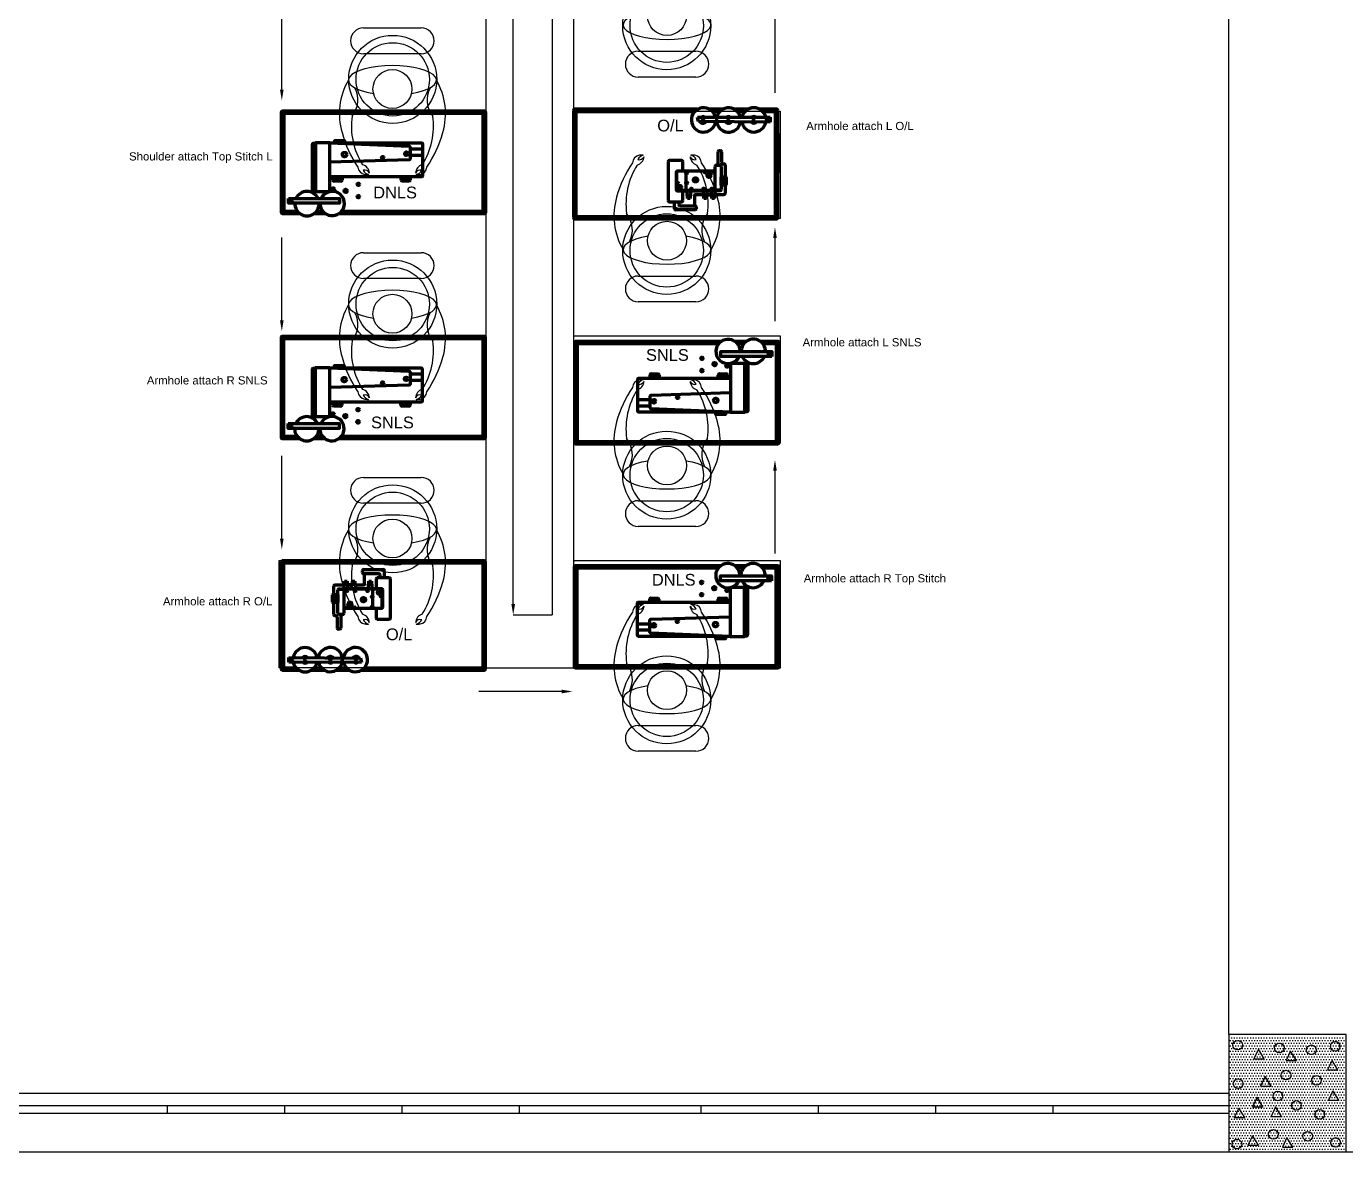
# Model space of a CAD drawing. Header units: feet. Extents: x 200 to 992, y 45 to 257.
# Drawn here: x 220.81 to 243.31, y 87.88 to 107.07 of the extents above; entities that cross this region are included whole.
import ezdxf

# ---------------------------------------------------------------- set-up
doc = ezdxf.new("R2010")
doc.units = ezdxf.units.FT
doc.header["$MEASUREMENT"] = 0
for name, color, linetype in [('assembly operations', 80, 'Continuous'), ('beampillar', 80, 'Continuous'), ('dimension', 100, 'Continuous'), ('hatch pillar', 20, 'Continuous'), ('machines', 21, 'Continuous'), ('ol mc', 190, 'Continuous'), ('prep side', 220, 'Continuous'), ('shank', 77, 'Continuous'), ('wall', 24, 'Continuous'), ('windows', 241, 'Continuous')]:
    doc.layers.add(name, color=color, linetype=linetype)
doc.styles.get("Standard").update_dxf_attribs({"font": 'arial.ttf'})

# ---------------------------------------------------------------- blocks, each defined once
blk = doc.blocks.new('snls block')
at = {"layer": 'machines', "linetype": 'ByBlock', "lineweight": 100}
for p, q in [((54.586, 84.152), (54.586, 84.133)), ((54.586, 84.152), (54.605, 84.152)), ((54.607, 84.133), (54.605, 84.152)), ((54.888, 84.077), (54.681, 84.077)), ((54.889, 83.97), (54.681, 83.97)), ((53.361, 83.553), (53.361, 83.605)), ((53.361, 83.605), (53.517, 83.605)), ((53.378, 83.57), (53.378, 83.605)), ((53.497, 83.533), (53.382, 83.533)), ((53.48, 83.549), (53.398, 83.549)), ((53.501, 83.605), (53.501, 83.57)), ((53.517, 83.605), (53.517, 83.553)), ((54.524, 83.553), (54.524, 83.605)), ((54.524, 83.605), (54.681, 83.605)), ((54.541, 83.57), (54.541, 83.605)), ((54.66, 83.533), (54.545, 83.533)), ((54.643, 83.549), (54.562, 83.549)), ((54.664, 83.605), (54.664, 83.57)), ((54.681, 83.605), (54.681, 83.553))]:
    blk.add_line(p, q, dxfattribs=at)
for points in [[(53.469, 82.981), (55.947, 82.981, 0.414214), (55.968, 83.002), (55.968, 84.703, 0.414214), (55.947, 84.724), (52.502, 84.724, 0.414214), (52.482, 84.703), (52.482, 83.002, 0.414214), (52.502, 82.981), (52.798, 82.981)], [(53.513, 83.023), (55.905, 83.023, 0.414214), (55.926, 83.043), (55.926, 84.662, 0.414214), (55.905, 84.683), (52.544, 84.683, 0.414214), (52.523, 84.662), (52.523, 83.043, 0.414214), (52.544, 83.023), (52.755, 83.023)]]:
    blk.add_lwpolyline(points, format="xyb", dxfattribs=at)
for points in [[(53.063, 83.355), (53.037, 83.355, -0.414214), (53.016, 83.375), (53.016, 84.161, -0.414214), (53.037, 84.182), (53.063, 84.182)], [(53.312, 84.185), (53.063, 84.185), (53.063, 83.355), (53.291, 83.355, 0.414214), (53.312, 83.375)], [(53.312, 84.185), (54.661, 84.131, -0.402601), (54.681, 84.11), (54.681, 83.914, -0.405445), (54.661, 83.893), (53.312, 83.853)], [(53.312, 84.185), (54.868, 84.185, -0.414214), (54.889, 84.164), (54.889, 83.624, -0.414214), (54.868, 83.604), (53.312, 83.604)]]:
    blk.add_lwpolyline(points, format="xyb", close=True, dxfattribs=at)
for points in [[(53.557, 84.185), (53.392, 84.185), (53.392, 84.225), (53.557, 84.225)], [(53.505, 84.185), (53.404, 84.185), (53.404, 84.222), (53.505, 84.222)], [(52.603, 83.237), (53.474, 83.237), (53.474, 83.154), (52.603, 83.154)], [(52.603, 83.237), (53.474, 83.237), (53.474, 83.154), (52.603, 83.154)]]:
    blk.add_lwpolyline(points, close=True, dxfattribs=at)
for points in [[(53.085, 83.023), (53.186, 83.023)], [(53.042, 82.981), (53.23, 82.981)]]:
    blk.add_lwpolyline(points, dxfattribs=at)
for centre, radius in [((53.56, 83.986), 0.0369), ((54.212, 83.931), 0.0196), ((54.613, 83.999), 0.0303), ((53.796, 83.476), 0.0206), ((53.366, 83.399), 0.0206), ((53.58, 83.365), 0.0285), ((53.796, 83.267), 0.0206), ((52.644, 83.202), 0.0219), ((52.644, 83.202), 0.0219)]:
    blk.add_circle(centre, radius, dxfattribs=at)
for centre, radius, start, end in [((53.382, 83.553), 0.0208, 180, 270), ((53.398, 83.57), 0.0208, 180, 270), ((53.48, 83.57), 0.0208, 270, 0), ((53.497, 83.553), 0.0208, 270, 0), ((54.545, 83.553), 0.0208, 180, 270), ((54.562, 83.57), 0.0208, 180, 270), ((54.643, 83.57), 0.0208, 270, 0), ((54.66, 83.553), 0.0208, 270, 0), ((52.92, 83.149), 0.207, 25.1747, 154.8253), ((53.35, 83.151), 0.207, 179.1324, 155.4718), ((52.92, 83.149), 0.207, 178.5457, 1.4543)]:
    blk.add_arc(centre, radius, start, end, dxfattribs=at)
blk = doc.blocks.new('OVERLOCK')
at = {"layer": 'machines', "linetype": 'ByBlock', "lineweight": 100}
for p, q in [((108.865, 59.356), (108.865, 58.593)), ((112.33, 59.376), (108.886, 59.376)), ((108.907, 59.314), (108.907, 58.636)), ((112.289, 59.335), (108.927, 59.335)), ((110.255, 59.173), (110.255, 59.204)), ((110.275, 59.225), (110.34, 59.225)), ((110.34, 59.225), (110.605, 59.225)), ((110.625, 59.204), (110.625, 59.085)), ((112.31, 57.571), (112.31, 59.314)), ((112.351, 57.53), (112.351, 59.356)), ((109.763, 58.802), (109.763, 58.944)), ((109.783, 58.965), (109.869, 58.965)), ((109.869, 58.965), (109.899, 58.965)), ((109.899, 58.965), (109.939, 58.965)), ((109.939, 58.898), (109.939, 58.978)), ((109.997, 58.978), (109.939, 58.978)), ((109.997, 58.97), (109.939, 58.97)), ((109.946, 58.978), (109.946, 59.028)), ((109.946, 59.028), (109.99, 59.028)), ((109.99, 58.978), (109.946, 58.978)), ((109.955, 58.978), (109.955, 59.028)), ((109.964, 58.978), (109.964, 59.028)), ((109.972, 58.978), (109.972, 59.028)), ((109.981, 58.978), (109.981, 59.028)), ((109.99, 59.028), (109.99, 58.978)), ((109.997, 58.978), (109.997, 58.898)), ((109.997, 58.965), (110.05, 58.965)), ((109.997, 58.965), (110.074, 58.965)), ((110.074, 58.965), (109.997, 58.965)), ((110.074, 58.898), (110.074, 58.978)), ((110.132, 58.978), (110.074, 58.978)), ((110.132, 58.97), (110.074, 58.97)), ((110.081, 58.978), (110.081, 59.028)), ((110.081, 59.028), (110.125, 59.028)), ((110.125, 58.978), (110.081, 58.978)), ((110.09, 58.978), (110.09, 59.028)), ((110.097, 58.978), (110.097, 59.028)), ((110.104, 58.978), (110.104, 59.028)), ((110.111, 58.978), (110.111, 59.028)), ((110.118, 58.978), (110.118, 59.028)), ((110.125, 59.028), (110.125, 58.978)), ((110.132, 58.978), (110.132, 58.898)), ((110.132, 58.965), (110.219, 58.965)), ((110.219, 58.965), (110.277, 58.965)), ((110.533, 59.152), (110.275, 59.152)), ((110.277, 58.965), (110.28, 58.965)), ((110.288, 58.985), (110.288, 59.152)), ((110.288, 58.985), (110.288, 58.973)), ((110.354, 58.898), (110.354, 58.978)), ((110.412, 58.978), (110.354, 58.978)), ((110.412, 58.97), (110.354, 58.97)), ((110.36, 58.978), (110.36, 59.028)), ((110.36, 59.028), (110.404, 59.028)), ((110.404, 58.978), (110.36, 58.978)), ((110.366, 58.978), (110.366, 59.028)), ((110.373, 58.978), (110.373, 59.028)), ((110.381, 58.978), (110.381, 59.028)), ((110.389, 58.978), (110.389, 59.028)), ((110.397, 58.978), (110.397, 59.028)), ((110.404, 59.028), (110.404, 58.978)), ((110.412, 58.978), (110.412, 58.898)), ((110.484, 59.064), (110.484, 58.898)), ((110.712, 59.085), (110.505, 59.085)), ((110.545, 59.085), (110.505, 59.085)), ((110.554, 59.085), (110.554, 59.132)), ((110.733, 58.4), (110.733, 59.064)), ((109.744, 58.671), (109.744, 58.794)), ((109.752, 58.802), (109.83, 58.802)), ((109.796, 58.796), (109.779, 58.796)), ((109.796, 58.787), (109.779, 58.787)), ((109.796, 58.776), (109.779, 58.776)), ((109.796, 58.765), (109.779, 58.765)), ((109.796, 58.754), (109.779, 58.754)), ((109.796, 58.744), (109.779, 58.744)), ((109.796, 58.732), (109.779, 58.732)), ((109.78, 58.662), (109.78, 58.802)), ((109.796, 58.72), (109.78, 58.72)), ((109.796, 58.709), (109.78, 58.709)), ((109.796, 58.662), (109.796, 58.802)), ((109.83, 58.482), (109.83, 58.877)), ((109.83, 58.802), (109.83, 58.662)), ((109.851, 58.898), (109.934, 58.898)), ((109.851, 58.89), (109.934, 58.89)), ((110.577, 58.898), (109.934, 58.898)), ((109.934, 58.898), (109.934, 58.566)), ((109.934, 58.898), (109.934, 58.482)), ((110.59, 58.89), (109.934, 58.89)), ((109.997, 58.898), (109.939, 58.898)), ((110.132, 58.898), (110.074, 58.898)), ((110.484, 58.898), (110.164, 58.898)), ((110.412, 58.898), (110.354, 58.898)), ((110.405, 58.758), (110.405, 58.764)), ((110.412, 58.898), (110.412, 58.899)), ((110.412, 58.899), (110.412, 58.899)), ((110.412, 58.899), (110.412, 58.898)), ((110.412, 58.898), (110.412, 58.898)), ((110.413, 58.772), (110.432, 58.772)), ((110.432, 58.75), (110.413, 58.75)), ((110.432, 58.566), (110.432, 58.898)), ((110.432, 58.772), (110.432, 58.75)), ((110.59, 58.57), (110.59, 58.894)), ((110.598, 58.587), (110.598, 58.877)), ((108.865, 57.922), (108.865, 58.593)), ((108.907, 58.636), (108.907, 57.878)), ((109.83, 58.662), (109.752, 58.662)), ((109.763, 58.458), (109.763, 58.662)), ((109.796, 58.672), (109.779, 58.672)), ((109.796, 58.696), (109.78, 58.696)), ((109.797, 58.684), (109.78, 58.684)), ((109.796, 58.662), (109.78, 58.662)), ((109.934, 58.566), (110.577, 58.566)), ((109.944, 58.566), (109.944, 58.581)), ((109.971, 58.566), (109.944, 58.566)), ((109.952, 58.589), (109.963, 58.589)), ((109.971, 58.581), (109.971, 58.566)), ((110.098, 58.566), (110.098, 58.581)), ((110.125, 58.566), (110.098, 58.566)), ((110.106, 58.589), (110.117, 58.589)), ((110.125, 58.581), (110.125, 58.566)), ((110.405, 58.588), (110.405, 58.594)), ((110.413, 58.602), (110.432, 58.602)), ((110.432, 58.58), (110.413, 58.58)), ((110.432, 58.602), (110.432, 58.58)), ((110.484, 58.566), (110.484, 58.4)), ((109.803, 58.437), (109.783, 58.437)), ((109.824, 58.233), (109.824, 58.416)), ((109.913, 58.461), (109.851, 58.461)), ((109.885, 58.461), (109.885, 58.233)), ((110.505, 58.379), (110.712, 58.379)), ((109.864, 58.212), (109.844, 58.212)), ((108.865, 57.922), (108.865, 57.53)), ((108.907, 57.878), (108.907, 57.571)), ((108.995, 57.728), (110.217, 57.717)), ((108.995, 57.645), (108.995, 57.728)), ((110.235, 57.641), (108.995, 57.645)), ((110.217, 57.717), (110.235, 57.641)), ((108.886, 57.509), (109.172, 57.509)), ((108.927, 57.55), (109.121, 57.55)), ((109.378, 57.509), (109.605, 57.509)), ((109.429, 57.55), (109.552, 57.55)), ((109.803, 57.509), (110.032, 57.509)), ((109.857, 57.55), (109.979, 57.55)), ((110.232, 57.509), (112.33, 57.509)), ((110.285, 57.55), (112.289, 57.55))]:
    blk.add_line(p, q, dxfattribs=at)
for centre, radius in [((109.99, 58.869), 0.0143), ((110.132, 58.869), 0.0143), ((110.269, 58.712), 0.0357), ((110.269, 58.712), 0.0143), ((110.339, 58.869), 0.0143), ((110.532, 58.834), 0.0271), ((110.569, 58.774), 0.0157), ((110.039, 58.635), 0.0357), ((110.039, 58.635), 0.0143), ((109.036, 57.692), 0.0219), ((109.275, 57.691), 0.0106), ((109.705, 57.691), 0.0106), ((110.143, 57.691), 0.0106)]:
    blk.add_circle(centre, radius, dxfattribs=at)
for centre, radius, start, end in [((108.886, 59.356), 0.0208, 90, 180), ((108.927, 59.314), 0.0208, 90, 180), ((110.275, 59.204), 0.0208, 90, 180), ((110.275, 59.173), 0.0208, 180, 270), ((110.605, 59.204), 0.0208, 0, 90), ((112.289, 59.314), 0.0208, 0, 90), ((112.33, 59.356), 0.0208, 0, 90), ((109.783, 58.944), 0.0208, 90, 180), ((110.28, 58.973), 0.0083, 270, 0), ((110.505, 59.064), 0.0208, 90, 180), ((110.533, 59.132), 0.0208, 0, 90), ((110.712, 59.064), 0.0208, 0, 90), ((109.752, 58.794), 0.0083, 90, 180), ((109.851, 58.877), 0.0208, 90, 180), ((109.851, 58.894), 0.00415, 90, 270), ((110.413, 58.764), 0.0083, 90, 180), ((110.413, 58.758), 0.0083, 180, 270), ((110.577, 58.877), 0.0208, 0, 90), ((109.752, 58.671), 0.0083, 180, 270), ((109.952, 58.581), 0.0083, 90, 180), ((109.963, 58.581), 0.0083, 360, 90), ((110.106, 58.581), 0.0083, 90, 180), ((110.117, 58.581), 0.0083, 360, 90), ((110.413, 58.594), 0.0083, 90, 180), ((110.413, 58.588), 0.0083, 180, 270), ((110.577, 58.587), 0.0208, 270, 0), ((109.783, 58.458), 0.0208, 180, 270), ((109.803, 58.416), 0.0208, 0, 90), ((109.851, 58.482), 0.0208, 180, 270), ((109.913, 58.482), 0.0208, 270, 0), ((110.505, 58.4), 0.0208, 180, 270), ((110.712, 58.4), 0.0208, 270, 0), ((109.844, 58.233), 0.0208, 180, 270), ((109.864, 58.233), 0.0208, 270, 0), ((109.275, 57.689), 0.207, 10.6443, 169.3557), ((109.704, 57.691), 0.207, 193.0338, 169.952), ((110.132, 57.691), 0.207, 193.5126, 171.9418), ((109.275, 57.689), 0.207, 192.4324, 347.5676), ((109.275, 57.689), 0.0558, 39.6735, 139.3583), ((109.275, 57.689), 0.0558, 234.3539, 305.347), ((109.705, 57.691), 0.0558, 33.2329, 145.7988), ((109.705, 57.691), 0.0558, 239.0419, 300.6589), ((110.143, 57.691), 0.0558, 28.7799, 150.2519), ((110.143, 57.691), 0.0558, 241.4151, 298.2857), ((108.886, 57.53), 0.0208, 180, 270), ((108.927, 57.571), 0.0208, 180, 270), ((112.289, 57.571), 0.0208, 270, 0), ((112.33, 57.53), 0.0208, 270, 0)]:
    blk.add_arc(centre, radius, start, end, dxfattribs=at)
blk = doc.blocks.new('sewing line')
blk.add_line((-144.50379, 2.03551), (-143.00379, 2.03551))
for points in [[(-143.00379, 2.03551), (-143.00379, 65.14488), (-144.50379, 65.14488), (-144.50379, 2.03551)], [(-146.58825, 12.94352), (-145.60395, 12.94352)], [(-145.60395, 12.50419), (-146.58825, 12.50419)], [(-141.90364, 12.5462), (-140.91934, 12.5462)], [(-140.91934, 12.10687), (-141.90364, 12.10687)], [(-146.58825, 9.11352), (-145.60395, 9.11352)], [(-145.60395, 8.67419), (-146.58825, 8.67419)], [(-141.90364, 8.7162), (-140.91934, 8.7162)], [(-140.91934, 8.27687), (-141.90364, 8.27687)], [(-146.58825, 5.28352), (-145.60395, 5.28352)], [(-145.60395, 4.84419), (-146.58825, 4.84419)], [(-141.90364, 4.8862), (-140.91934, 4.8862)], [(-140.91934, 4.44687), (-141.90364, 4.44687)], [(-141.90364, 1.0562), (-140.91934, 1.0562)], [(-140.91934, 0.61687), (-141.90364, 0.61687)]]:
    blk.add_lwpolyline(points)
at = {"linetype": 'ByBlock', "lineweight": -2}
for points in [[(-147.98115, 11.89379), (-147.98115, 13.30725)], [(-139.57244, 13.2525), (-139.57244, 11.83904)], [(-147.98115, 7.96126), (-147.98115, 9.37472)], [(-139.57244, 9.3617), (-139.57244, 7.94825)], [(-147.98115, 4.2401), (-147.98115, 5.65355)], [(-139.57244, 5.39957), (-139.57244, 3.98612)], [(-143.20924, 1.63492), (-144.6227, 1.63492)]]:
    blk.add_lwpolyline(points, dxfattribs=at)
for points in [[(-143.00379, 11.52488), (-139.48316, 11.52488), (-139.48316, 9.69481), (-143.00379, 9.69481)], [(-143.00379, 7.69488), (-139.48316, 7.69488), (-139.48316, 5.86481), (-143.00379, 5.86481)], [(-144.50379, 2.03551), (-148.02443, 2.03551), (-148.02443, 3.86558), (-144.50379, 3.86558)], [(-143.00379, 3.86488), (-139.48316, 3.86488), (-139.48316, 2.03481), (-143.00379, 2.03481)]]:
    blk.add_lwpolyline(points, close=True)
for centre, radius in [((-141.41764, 12.98245), 0.75), ((-141.41764, 12.98245), 0.625), ((-141.41276, 13.14764), 0.3314), ((-146.08995, 12.06793), 0.75), ((-146.08995, 12.06793), 0.625), ((-146.09483, 11.90275), 0.3314), ((-141.41764, 9.15245), 0.75), ((-141.41764, 9.15245), 0.625), ((-141.41276, 9.31764), 0.3314), ((-146.08995, 8.23793), 0.75), ((-146.08995, 8.23793), 0.625), ((-146.09483, 8.07275), 0.3314), ((-141.41764, 5.32245), 0.75), ((-141.41764, 5.32245), 0.625), ((-141.41276, 5.48764), 0.3314), ((-146.08995, 4.40793), 0.75), ((-146.08995, 4.40793), 0.625), ((-146.09483, 4.24275), 0.3314), ((-141.41764, 1.49245), 0.75), ((-141.41764, 1.49245), 0.625), ((-141.41276, 1.65764), 0.3314)]:
    blk.add_circle(centre, radius)
for centre, radius, start, end in [((-146.58825, 12.72385), 0.21966, 90, 270), ((-145.60395, 12.72385), 0.21966, 270, 90), ((-141.90364, 12.32653), 0.21966, 90, 270), ((-140.91934, 12.32653), 0.21966, 270, 90), ((-145.87132, 11.48094), 1.12909, 149.566063, 196.497517), ((-147.12616, 11.71837), 0.44097, 321.008421, 27.632528), ((-145.0635, 11.71837), 0.44097, 152.367472, 218.991579), ((-146.31834, 11.48094), 1.12909, 343.502483, 30.433937), ((-145.56376, 11.2724), 1.23125, 172.133942, 212.405248), ((-146.6259, 11.2724), 1.23125, 327.594752, 7.866058), ((-145.09322, 11.66415), 1.92771, 195.151137, 214.435473), ((-147.09644, 11.66415), 1.92771, 325.564527, 344.848863), ((-146.54273, 10.58485), 0.14081, 184.390124, 259.877496), ((-146.64708, 10.45804), 0.16061, 4.787406, 74.171118), ((-145.54258, 10.45804), 0.16061, 105.828882, 175.212594), ((-145.64693, 10.58485), 0.14081, 280.122504, 355.609876), ((-140.41115, 9.55624), 1.92771, 145.564527, 164.848863), ((-140.88169, 9.94799), 1.23125, 147.594752, 187.866058), ((-141.86066, 10.63554), 0.14081, 100.122504, 175.609876), ((-141.96501, 10.76234), 0.16061, 285.828882, 355.212594), ((-141.78159, 10.6345), 0.1464, 104.680297, 152.481191), ((-141.88539, 10.78741), 0.08916, 253.018909, 334.439991), ((-141.83096, 10.05739), 0.71883, 89.022524, 94.34402), ((-140.94013, 10.78741), 0.08916, 205.560009, 286.981091), ((-140.86051, 10.76234), 0.16061, 184.787406, 254.171118), ((-140.99456, 10.05739), 0.71883, 85.65598, 90.977476), ((-141.04393, 10.6345), 0.1464, 27.518809, 75.319703), ((-140.96486, 10.63554), 0.14081, 4.390124, 79.877496), ((-141.94383, 9.94799), 1.23125, 352.133942, 32.405248), ((-142.41437, 9.55624), 1.92771, 15.151137, 34.435473), ((-146.56746, 10.43298), 0.08916, 25.560009, 106.981091), ((-146.46366, 10.58589), 0.1464, 207.518809, 255.319703), ((-146.51303, 11.163), 0.71883, 265.65598, 270.977476), ((-145.6222, 10.43298), 0.08916, 73.018909, 154.439991), ((-145.726, 10.58589), 0.1464, 284.680297, 332.481191), ((-145.67663, 11.163), 0.71883, 269.022524, 274.34402), ((-141.18924, 9.73945), 1.12909, 163.502483, 210.433937), ((-141.63627, 9.73945), 1.12909, 329.566063, 16.497517), ((-142.44409, 9.50202), 0.44097, 332.367472, 38.991579), ((-140.38143, 9.50202), 0.44097, 141.008421, 207.632528), ((-146.58825, 8.89385), 0.21966, 90, 270), ((-145.60395, 8.89385), 0.21966, 270, 90), ((-141.90364, 8.49653), 0.21966, 90, 270), ((-140.91934, 8.49653), 0.21966, 270, 90), ((-145.87132, 7.65094), 1.12909, 149.566063, 196.497517), ((-146.31834, 7.65094), 1.12909, 343.502483, 30.433937), ((-147.12616, 7.88837), 0.44097, 321.008421, 27.632528), ((-145.0635, 7.88837), 0.44097, 152.367472, 218.991579), ((-145.56376, 7.4424), 1.23125, 172.133942, 212.405248), ((-146.6259, 7.4424), 1.23125, 327.594752, 7.866058), ((-145.09322, 7.83415), 1.92771, 195.151137, 214.435473), ((-147.09644, 7.83415), 1.92771, 325.564527, 344.848863), ((-146.64708, 6.62804), 0.16061, 4.787406, 74.171118), ((-145.54258, 6.62804), 0.16061, 105.828882, 175.212594), ((-140.41115, 5.72624), 1.92771, 145.564527, 164.848863), ((-140.88169, 6.11799), 1.23125, 147.594752, 187.866058), ((-141.86066, 6.80554), 0.14081, 100.122504, 175.609876), ((-141.96501, 6.93234), 0.16061, 285.828882, 355.212594), ((-141.78159, 6.8045), 0.1464, 104.680297, 152.481191), ((-141.88539, 6.95741), 0.08916, 253.018909, 334.439991), ((-141.83096, 6.22739), 0.71883, 89.022524, 94.34402), ((-140.94013, 6.95741), 0.08916, 205.560009, 286.981091), ((-140.86051, 6.93234), 0.16061, 184.787406, 254.171118), ((-140.99456, 6.22739), 0.71883, 85.65598, 90.977476), ((-141.04393, 6.8045), 0.1464, 27.518809, 75.319703), ((-140.96486, 6.80554), 0.14081, 4.390124, 79.877496), ((-141.94383, 6.11799), 1.23125, 352.133942, 32.405248), ((-142.41437, 5.72624), 1.92771, 15.151137, 34.435473), ((-146.54273, 6.75485), 0.14081, 184.390124, 259.877496), ((-146.56746, 6.60298), 0.08916, 25.560009, 106.981091), ((-146.46366, 6.75589), 0.1464, 207.518809, 255.319703), ((-146.51303, 7.333), 0.71883, 265.65598, 270.977476), ((-145.6222, 6.60298), 0.08916, 73.018909, 154.439991), ((-145.726, 6.75589), 0.1464, 284.680297, 332.481191), ((-145.67663, 7.333), 0.71883, 269.022524, 274.34402), ((-145.64693, 6.75485), 0.14081, 280.122504, 355.609876), ((-141.18924, 5.90945), 1.12909, 163.502483, 210.433937), ((-141.63627, 5.90945), 1.12909, 329.566063, 16.497517), ((-142.44409, 5.67202), 0.44097, 332.367472, 38.991579), ((-140.38143, 5.67202), 0.44097, 141.008421, 207.632528), ((-146.58825, 5.06385), 0.21966, 90, 270), ((-145.60395, 5.06385), 0.21966, 270, 90), ((-141.90364, 4.66653), 0.21966, 90, 270), ((-140.91934, 4.66653), 0.21966, 270, 90), ((-145.87132, 3.82094), 1.12909, 149.566063, 196.497517), ((-146.31834, 3.82094), 1.12909, 343.502483, 30.433937), ((-147.12616, 4.05837), 0.44097, 321.008421, 27.632528), ((-145.0635, 4.05837), 0.44097, 152.367472, 218.991579), ((-145.56376, 3.6124), 1.23125, 172.133942, 212.405248), ((-146.6259, 3.6124), 1.23125, 327.594752, 7.866058), ((-145.09322, 4.00415), 1.92771, 195.151137, 214.435473), ((-147.09644, 4.00415), 1.92771, 325.564527, 344.848863), ((-146.64708, 2.79804), 0.16061, 4.787406, 74.171118), ((-145.54258, 2.79804), 0.16061, 105.828882, 175.212594), ((-140.41115, 1.89624), 1.92771, 145.564527, 164.848863), ((-140.88169, 2.28799), 1.23125, 147.594752, 187.866058), ((-141.86066, 2.97554), 0.14081, 100.122504, 175.609876), ((-141.96501, 3.10234), 0.16061, 285.828882, 355.212594), ((-141.78159, 2.9745), 0.1464, 104.680297, 152.481191), ((-141.88539, 3.12741), 0.08916, 253.018909, 334.439991), ((-141.83096, 2.39739), 0.71883, 89.022524, 94.34402), ((-140.94013, 3.12741), 0.08916, 205.560009, 286.981091), ((-140.86051, 3.10234), 0.16061, 184.787406, 254.171118), ((-140.99456, 2.39739), 0.71883, 85.65598, 90.977476), ((-141.04393, 2.9745), 0.1464, 27.518809, 75.319703), ((-140.96486, 2.97554), 0.14081, 4.390124, 79.877496), ((-141.94383, 2.28799), 1.23125, 352.133942, 32.405248), ((-142.41437, 1.89624), 1.92771, 15.151137, 34.435473), ((-146.54273, 2.92485), 0.14081, 184.390124, 259.877496), ((-146.56746, 2.77298), 0.08916, 25.560009, 106.981091), ((-146.46366, 2.92589), 0.1464, 207.518809, 255.319703), ((-146.51303, 3.503), 0.71883, 265.65598, 270.977476), ((-145.6222, 2.77298), 0.08916, 73.018909, 154.439991), ((-145.726, 2.92589), 0.1464, 284.680297, 332.481191), ((-145.67663, 3.503), 0.71883, 269.022524, 274.34402), ((-145.64693, 2.92485), 0.14081, 280.122504, 355.609876), ((-141.18924, 2.07945), 1.12909, 163.502483, 210.433937), ((-141.63627, 2.07945), 1.12909, 329.566063, 16.497517), ((-142.44409, 1.84202), 0.44097, 332.367472, 38.991579), ((-140.38143, 1.84202), 0.44097, 141.008421, 207.632528), ((-141.90364, 0.83653), 0.21966, 90, 270), ((-140.91934, 0.83653), 0.21966, 270, 90)]:
    blk.add_arc(centre, radius, start, end)
for centre, major_axis in [((-141.41276, 12.99751), (0.75, 0)), ((-146.09483, 12.05287), (-0.75, 0)), ((-141.41276, 9.16751), (0.75, 0)), ((-146.09483, 8.22287), (-0.75, 0)), ((-141.41276, 5.33751), (0.75, 0)), ((-146.09483, 4.39287), (-0.75, 0)), ((-141.41276, 1.50751), (0.75, 0))]:
    blk.add_ellipse(centre, major_axis=major_axis, ratio=0.33333333, start_param=2.01554376, end_param=7.4092342)
at = {"linetype": 'ByBlock'}
for points in [[(-147.95032, 11.89379), (-147.98115, 11.70879), (-148.01198, 11.89379)], [(-139.5416, 9.3617), (-139.57244, 9.5467), (-139.60327, 9.3617)], [(-147.95032, 7.96126), (-147.98115, 7.77626), (-148.01198, 7.96126)], [(-139.5416, 5.39957), (-139.57244, 5.58457), (-139.60327, 5.39957)], [(-147.95032, 4.2401), (-147.98115, 4.0551), (-148.01198, 4.2401)], [(-143.20924, 1.66575), (-143.02424, 1.63492), (-143.20924, 1.60409)]]:
    blk.add_solid(points, dxfattribs=at)
at = {"layer": 'dimension', "linetype": 'ByBlock', "lineweight": -2}
blk.add_line((-144.03531, 2.94031), (-143.85531, 2.94031), dxfattribs=at)
at = {"layer": 'dimension', "linetype": 'ByBlock'}
blk.add_line((-143.85531, 2.94031), (-143.37074, 2.94031), dxfattribs=at)
at = {"layer": 'dimension', "linetype": 'ByBlock', "lineweight": -2}
for points in [[(-144.03531, 3.12531), (-144.03531, 52.03519)], [(-143.37074, 42.20333), (-143.37074, 2.94031)]]:
    blk.add_lwpolyline(points, dxfattribs=at)
at = {"layer": 'dimension', "linetype": 'ByBlock'}
blk.add_solid([(-144.06614, 3.12531), (-144.03531, 2.94031), (-144.00447, 3.12531)], dxfattribs=at)
at = {"layer": 'ol mc', "linetype": 'ByBlock', "lineweight": 100}
for p, q in [((-143.00983, 11.53731), (-143.00983, 9.71131)), ((-140.89106, 11.55806), (-142.98908, 11.55806)), ((-142.96833, 11.49581), (-142.96833, 9.75281)), ((-140.94372, 11.51656), (-142.94758, 11.51656)), ((-140.46205, 11.55806), (-140.69022, 11.55806)), ((-140.51539, 11.51656), (-140.63757, 11.51656)), ((-140.03634, 11.55806), (-140.26396, 11.55806)), ((-140.0878, 11.51656), (-140.21062, 11.51656)), ((-139.54458, 11.55806), (-139.83062, 11.55806)), ((-139.58608, 11.51656), (-139.77915, 11.51656)), ((-139.56533, 11.18861), (-139.56533, 11.49581)), ((-139.52383, 11.14475), (-139.52383, 11.53731)), ((-140.87553, 11.34984), (-140.8941, 11.42576)), ((-140.8941, 11.42576), (-139.6538, 11.42252)), ((-139.6538, 11.33952), (-140.87553, 11.34984)), ((-139.6538, 11.42252), (-139.6538, 11.33952)), ((-139.56533, 10.43137), (-139.56533, 11.18861)), ((-139.52383, 11.14475), (-139.52383, 10.47391)), ((-140.54327, 10.60612), (-140.54327, 10.83441)), ((-140.52252, 10.85516), (-140.50303, 10.85516)), ((-140.48228, 10.83441), (-140.48228, 10.65066)), ((-141.39165, 10.66683), (-141.39165, 10.00283)), ((-141.1634, 10.68758), (-141.3709, 10.68758)), ((-141.14265, 10.50083), (-141.14265, 10.66683)), ((-140.59285, 10.16883), (-140.59285, 10.58537)), ((-140.5721, 10.60612), (-140.50964, 10.60612)), ((-140.48889, 10.58537), (-140.48889, 10.18958)), ((-140.46153, 10.62991), (-140.44205, 10.62991)), ((-140.4213, 10.60916), (-140.4213, 10.40465)), ((-141.25685, 10.48008), (-141.25685, 10.18958)), ((-141.24855, 10.49668), (-141.24855, 10.17298)), ((-140.59285, 10.50083), (-141.2361, 10.50083)), ((-141.09085, 10.50083), (-141.09085, 10.16883)), ((-141.09085, 10.4874), (-141.072, 10.4874)), ((-141.09085, 10.46456), (-141.09085, 10.4874)), ((-141.072, 10.46456), (-141.09085, 10.46456)), ((-141.0637, 10.4791), (-141.0637, 10.47286)), ((-140.78357, 10.50083), (-140.75642, 10.50083)), ((-140.78357, 10.48629), (-140.78357, 10.50083)), ((-140.76472, 10.47799), (-140.77527, 10.47799)), ((-140.75642, 10.50083), (-140.75642, 10.48629)), ((-140.62979, 10.50083), (-140.60264, 10.50083)), ((-140.62979, 10.48629), (-140.62979, 10.50083)), ((-140.61094, 10.47799), (-140.62149, 10.47799)), ((-140.60264, 10.50083), (-140.60264, 10.48629)), ((-140.59285, 10.16883), (-140.59285, 10.50083)), ((-140.48889, 10.40465), (-140.41044, 10.40465)), ((-140.48889, 10.265), (-140.48889, 10.40465)), ((-140.4552, 10.38319), (-140.4386, 10.38319)), ((-140.45513, 10.37106), (-140.43853, 10.37106)), ((-140.45513, 10.358), (-140.43853, 10.358)), ((-140.45509, 10.40465), (-140.45509, 10.265)), ((-140.45509, 10.40465), (-140.43849, 10.40465)), ((-140.45473, 10.39532), (-140.43813, 10.39532)), ((-140.43849, 10.40465), (-140.43849, 10.265)), ((-140.40214, 10.39635), (-140.40214, 10.2733)), ((-139.56533, 9.75281), (-139.56533, 10.43137)), ((-139.52383, 9.71131), (-139.52383, 10.47391)), ((-141.24855, 10.17713), (-140.59285, 10.17713)), ((-141.2361, 10.16883), (-140.59285, 10.16883)), ((-141.14265, 10.00283), (-141.14265, 10.16883)), ((-141.14265, 10.16883), (-140.82293, 10.16883)), ((-141.09085, 10.31752), (-141.072, 10.31752)), ((-141.09085, 10.29468), (-141.09085, 10.31752)), ((-141.072, 10.29468), (-141.09085, 10.29468)), ((-141.07043, 10.08896), (-141.07043, 10.16883)), ((-141.07043, 10.16883), (-141.01259, 10.16883)), ((-141.07043, 10.16883), (-141.07043, 10.16883)), ((-141.07043, 10.16883), (-141.07043, 10.16777)), ((-141.07043, 10.16777), (-141.07043, 10.16883)), ((-141.07043, 10.16777), (-141.07043, 10.16777)), ((-141.0637, 10.30922), (-141.0637, 10.30298)), ((-141.01259, 10.16883), (-141.01259, 10.08896)), ((-140.79088, 10.08896), (-140.79088, 10.16883)), ((-140.79088, 10.16883), (-140.73305, 10.16883)), ((-140.73305, 10.16883), (-140.73305, 10.08896)), ((-140.65593, 10.08896), (-140.65593, 10.16883)), ((-140.65593, 10.16883), (-140.5981, 10.16883)), ((-140.5981, 10.16883), (-140.5981, 10.08896)), ((-140.50964, 10.17713), (-140.59285, 10.17713)), ((-140.50964, 10.16883), (-140.59285, 10.16883)), ((-140.41044, 10.265), (-140.48889, 10.265)), ((-140.45513, 10.3468), (-140.43853, 10.3468)), ((-140.45473, 10.33467), (-140.43813, 10.33467)), ((-140.45473, 10.323), (-140.43813, 10.323)), ((-140.45473, 10.31274), (-140.43813, 10.31274)), ((-140.45473, 10.30201), (-140.43813, 10.30201)), ((-140.45427, 10.29081), (-140.43767, 10.29081)), ((-140.45427, 10.27961), (-140.43767, 10.27961)), ((-140.45427, 10.27075), (-140.43767, 10.27075)), ((-140.4213, 10.265), (-140.4213, 10.12322)), ((-141.3709, 9.98208), (-141.1634, 9.98208)), ((-141.2839, 9.86318), (-141.2839, 9.98208)), ((-141.21265, 9.98208), (-141.21265, 9.93541)), ((-141.20369, 9.98208), (-141.1634, 9.98208)), ((-141.1919, 9.91466), (-140.93405, 9.91466)), ((-141.07043, 10.09726), (-141.01259, 10.09726)), ((-141.07043, 10.08896), (-141.01259, 10.08896)), ((-141.06261, 10.08896), (-141.01871, 10.08896)), ((-141.06261, 10.03882), (-141.06261, 10.08896)), ((-141.01871, 10.03882), (-141.06261, 10.03882)), ((-141.05537, 10.08896), (-141.05537, 10.03882)), ((-141.04759, 10.08896), (-141.04759, 10.03882)), ((-141.03952, 10.08896), (-141.03952, 10.03882)), ((-141.03145, 10.08896), (-141.03145, 10.03882)), ((-141.02428, 10.08896), (-141.02428, 10.03882)), ((-141.01871, 10.08896), (-141.01871, 10.03882)), ((-140.94676, 10.08172), (-140.94676, 10.09417)), ((-140.94676, 10.08172), (-140.94676, 9.91466)), ((-140.93548, 10.10247), (-140.93846, 10.10247)), ((-140.87764, 10.10247), (-140.93548, 10.10247)), ((-140.79088, 10.10247), (-140.87764, 10.10247)), ((-140.79088, 10.09726), (-140.73305, 10.09726)), ((-140.79088, 10.08896), (-140.73305, 10.08896)), ((-140.78391, 10.08896), (-140.74001, 10.08896)), ((-140.78391, 10.03882), (-140.78391, 10.08896)), ((-140.74001, 10.03882), (-140.78391, 10.03882)), ((-140.77674, 10.08896), (-140.77674, 10.03882)), ((-140.76956, 10.08896), (-140.76956, 10.03882)), ((-140.76269, 10.08896), (-140.76269, 10.03882)), ((-140.75611, 10.08896), (-140.75611, 10.03882)), ((-140.74834, 10.08896), (-140.74834, 10.03882)), ((-140.74001, 10.08896), (-140.74001, 10.03882)), ((-140.65593, 10.10247), (-140.73305, 10.10247)), ((-140.73305, 10.10247), (-140.65593, 10.10247)), ((-140.65593, 10.10247), (-140.70863, 10.10247)), ((-140.65593, 10.09726), (-140.5981, 10.09726)), ((-140.65593, 10.08896), (-140.5981, 10.08896)), ((-140.64836, 10.08896), (-140.60446, 10.08896)), ((-140.64836, 10.03882), (-140.64836, 10.08896)), ((-140.60446, 10.03882), (-140.64836, 10.03882)), ((-140.64013, 10.08896), (-140.64013, 10.03882)), ((-140.63093, 10.08896), (-140.63093, 10.03882)), ((-140.62222, 10.08896), (-140.62222, 10.03882)), ((-140.6135, 10.08896), (-140.6135, 10.03882)), ((-140.60446, 10.08896), (-140.60446, 10.03882)), ((-140.55716, 10.10247), (-140.5981, 10.10247)), ((-140.52777, 10.10247), (-140.55716, 10.10247)), ((-140.44205, 10.10247), (-140.52777, 10.10247)), ((-142.98908, 9.69056), (-139.54458, 9.69056)), ((-142.94758, 9.73206), (-139.58608, 9.73206)), ((-140.99818, 9.84243), (-141.26315, 9.84243)), ((-140.93405, 9.84243), (-140.99818, 9.84243)), ((-140.9133, 9.89391), (-140.9133, 9.86318))]:
    blk.add_line(p, q, dxfattribs=at)
for centre, radius in [((-140.80124, 11.37647), 0.01059), ((-140.36393, 11.37647), 0.01059), ((-139.93348, 11.37647), 0.01059), ((-139.69492, 11.37456), 0.02189), ((-140.92755, 10.35464), 0.03569), ((-140.92755, 10.35464), 0.01428), ((-140.69753, 10.43172), 0.03569), ((-140.69753, 10.43172), 0.01428), ((-141.22759, 10.29325), 0.01572), ((-141.19044, 10.2333), 0.02712), ((-140.99756, 10.19761), 0.01428), ((-140.7904, 10.19761), 0.01428), ((-140.64895, 10.19761), 0.01428)]:
    blk.add_circle(centre, radius, dxfattribs=at)
for centre, radius, start, end in [((-142.98908, 11.53731), 0.02075, 90, 180), ((-142.94758, 11.49581), 0.02075, 90, 180), ((-140.79064, 11.37647), 0.2075, 13.512598, 351.941839), ((-140.363, 11.37572), 0.2075, 13.033836, 349.951975), ((-139.93348, 11.37785), 0.2075, 12.432427, 167.567573), ((-139.58608, 11.49581), 0.02075, 0, 90), ((-139.54458, 11.53731), 0.02075, 0, 90), ((-140.80124, 11.37647), 0.05577, 208.779902, 330.251867), ((-140.80124, 11.37647), 0.05577, 61.415125, 118.285722), ((-140.36393, 11.37647), 0.05577, 213.232928, 325.798841), ((-140.36393, 11.37647), 0.05577, 59.041902, 120.658945), ((-139.93348, 11.37785), 0.2075, 190.644339, 349.355661), ((-139.93348, 11.37785), 0.05577, 219.673494, 319.358275), ((-139.93348, 11.37785), 0.05577, 54.353893, 125.346954), ((-140.52252, 10.83441), 0.02075, 90, 180), ((-140.50303, 10.83441), 0.02075, 0, 90), ((-141.3709, 10.66683), 0.02075, 90, 180), ((-141.1634, 10.66683), 0.02075, 0, 90), ((-140.5721, 10.58537), 0.02075, 90, 180), ((-140.50964, 10.58537), 0.02075, 0, 90), ((-140.46153, 10.65066), 0.02075, 180, 270), ((-140.44205, 10.60916), 0.02075, 0, 90), ((-141.2361, 10.48008), 0.02075, 90, 180), ((-141.072, 10.4791), 0.0083, 360, 90), ((-141.072, 10.47286), 0.0083, 270, 0), ((-140.77527, 10.48629), 0.0083, 180, 270), ((-140.76472, 10.48629), 0.0083, 270, 0), ((-140.62149, 10.48629), 0.0083, 180, 270), ((-140.61094, 10.48629), 0.0083, 270, 0), ((-140.41044, 10.39635), 0.0083, 360, 90), ((-141.2361, 10.18958), 0.02075, 180, 270), ((-141.072, 10.30922), 0.0083, 360, 90), ((-141.072, 10.30298), 0.0083, 270, 0), ((-140.50964, 10.18958), 0.02075, 270, 0), ((-140.50964, 10.17298), 0.00415, 270, 90), ((-140.44205, 10.12322), 0.02075, 270, 0), ((-140.41044, 10.2733), 0.0083, 270, 0), ((-141.3709, 10.00283), 0.02075, 180, 270), ((-141.1919, 9.93541), 0.02075, 180, 270), ((-141.1634, 10.00283), 0.02075, 270, 0), ((-140.93846, 10.09417), 0.0083, 90, 180), ((-140.93405, 9.89391), 0.02075, 0, 90), ((-142.98908, 9.71131), 0.02075, 180, 270), ((-142.94758, 9.75281), 0.02075, 180, 270), ((-141.26315, 9.86318), 0.02075, 180, 270), ((-140.93405, 9.86318), 0.02075, 270, 0), ((-139.58608, 9.75281), 0.02075, 270, 0), ((-139.54458, 9.71131), 0.02075, 270, 0)]:
    blk.add_arc(centre, radius, start, end, dxfattribs=at)
for p in [(-200.47165, -73.19906), (-200.47549, -77.03585)]:
    blk.add_blockref('snls block', p)
at = {"rotation": 180}
for p in [(-87.02145, 90.58126), (-87.02633, 86.76016)]:
    blk.add_blockref('snls block', p, dxfattribs=at)
at = {"layer": 'ol mc', "linetype": 'ByBlock'}
blk.add_blockref('OVERLOCK', (-256.85831, -55.51256), dxfattribs=at)
at = {"char_height": 0.2, "attachment_point": 1}
for s, width, insert in [('O/L', 0.6997084, (-141.57931, 11.38057)), ('DNLS', 0.6548569, (-146.42205, 10.23963)), ('SNLS', 0.9053555, (-141.77124, 7.47034)), ('SNLS', 0.9053555, (-146.45938, 6.3203)), ('DNLS', 0.6548569, (-141.67116, 3.63923)), ('O/L', 0.6997084, (-146.2053, 2.70982))]:
    blk.add_mtext_dynamic_manual_height_columns(s, width=width, gutter_width=1, heights=[0], dxfattribs=dict(at, insert=insert))
at = {"layer": 'assembly operations', "linetype": 'ByBlock', "char_height": 0.1388878, "attachment_point": 1}
for s, insert, width in [('Armhole attach L O/L', (-139.03979, 11.34262), 1.9178024), ('Shoulder attach Top Stitch L', (-150.58514, 10.82438), 2.5543509), ('Armhole attach L SNLS', (-139.10097, 7.65663), 2.118247), ('Armhole attach R SNLS', (-150.2825, 7.00712), 2.152069), ('Armhole attach R Top Stitch', (-139.08174, 3.63387), 2.5338588), ('Armhole attach R O/L', (-150.00738, 3.24151), 1.9516243)]:
    blk.add_mtext(s, dxfattribs=dict(at, insert=insert, width=width))
blk = doc.blocks.new('hatchedpillar')
at = {"layer": 'hatch pillar', "linetype": 'ByBlock', "true_color": 0xf4ee51}
h = blk.add_hatch(dxfattribs=at)
h.set_pattern_fill('DOTS', color=41, scale=0.74)
h.set_pattern_definition([(0, (39.4823, -164.541804), (0.023125, 0.04625), [0, -0.04625])])
h.paths.add_polyline_path([(243.3, 89.876), (241.3, 89.876), (241.3, 87.876), (243.3, 87.876)])
at = {"layer": 'hatch pillar', "linetype": 'Continuous', "lineweight": -3, "ltscale": 2}
for p, q in [((241.821, 89.636), (241.744, 89.474)), ((241.922, 89.474), (241.821, 89.636)), ((242.37, 89.605), (242.292, 89.443)), ((242.47, 89.443), (242.37, 89.605)), ((241.744, 89.474), (241.922, 89.474)), ((242.292, 89.443), (242.47, 89.443)), ((243.077, 89.446), (243, 89.284)), ((243.177, 89.284), (243.077, 89.446)), ((241.937, 89.173), (241.86, 89.011)), ((242.037, 89.011), (241.937, 89.173)), ((243, 89.284), (243.177, 89.284)), ((241.86, 89.011), (242.037, 89.011)), ((243.091, 88.931), (243.014, 88.769)), ((243.191, 88.769), (243.091, 88.931)), ((241.487, 88.635), (241.41, 88.473)), ((241.588, 88.473), (241.487, 88.635)), ((241.798, 88.818), (241.721, 88.656)), ((241.721, 88.656), (241.898, 88.656)), ((241.898, 88.656), (241.798, 88.818)), ((242.115, 88.656), (242.037, 88.494)), ((242.215, 88.494), (242.115, 88.656)), ((243.014, 88.769), (243.191, 88.769)), ((241.41, 88.473), (241.588, 88.473)), ((242.037, 88.494), (242.215, 88.494)), ((241.721, 88.162), (241.644, 88)), ((241.644, 88), (241.821, 88)), ((241.821, 88), (241.721, 88.162)), ((242.308, 88.132), (242.231, 87.97)), ((242.231, 87.97), (242.408, 87.97)), ((242.408, 87.97), (242.308, 88.132))]:
    blk.add_line(p, q, dxfattribs=at)
for centre in [(241.469, 89.707), (243.13, 89.686), (242.177, 89.659), (242.725, 89.628), (241.476, 89.051), (242.292, 89.196), (242.812, 89.108), (242.153, 88.841), (242.47, 88.679), (242.868, 88.529), (242.076, 88.186), (242.663, 88.155), (241.455, 88.021), (243.137, 88.049)]:
    blk.add_circle(centre, 0.0821, dxfattribs=at)

msp = doc.modelspace()

# ---------------------------------------------------------------- linework, layer by layer
at = {"layer": 'beampillar', "linetype": 'ByBlock'}
for p, q in [((241.3173, 89.8907), (241.3173, 254.41766)), ((199.8173, 87.8907), (353.39425, 87.8907))]:
    msp.add_line(p, q, dxfattribs=at)
msp.add_lwpolyline([(241.3173, 87.8907), (243.3173, 87.8907), (243.3173, 89.8907), (241.3173, 89.8907)], close=True, dxfattribs=at)
at = {"layer": 'wall', "linetype": 'ByBlock'}
for p, q in [((201.8173, 88.8907), (241.3173, 88.8907)), ((199.8173, 87.8907), (353.39425, 87.8907))]:
    msp.add_line(p, q, dxfattribs=at)
at = {"layer": 'windows', "linetype": 'ByBlock'}
for p, q in [((201.8173, 88.6807), (241.3173, 88.6807)), ((223.2173, 88.6807), (223.2173, 88.5507)), ((225.2173, 88.6807), (225.2173, 88.5507)), ((227.2173, 88.6807), (227.2173, 88.5507)), ((229.2173, 88.6807), (229.2173, 88.5507)), ((229.2173, 88.6807), (229.2173, 88.5507)), ((229.2173, 88.6807), (229.2173, 88.5507)), ((232.3173, 88.6807), (232.3173, 88.5507)), ((234.3173, 88.6807), (234.3173, 88.5507)), ((236.3173, 88.6807), (236.3173, 88.5507)), ((238.3173, 88.6807), (238.3173, 88.5507)), ((238.3173, 88.6807), (238.3173, 88.5507)), ((201.8173, 88.5507), (241.3173, 88.5507))]:
    msp.add_line(p, q, dxfattribs=at)

# ---------------------------------------------------------------- block references
at = {"layer": 'prep side', "linetype": 'ByBlock'}
msp.add_blockref('hatchedpillar', (0, 0), dxfattribs=at)
at = {"layer": 'shank', "linetype": 'ByBlock'}
msp.add_blockref('sewing line', (373.15108, 94.09958), dxfattribs=at)

doc.saveas('drawing.dxf')
